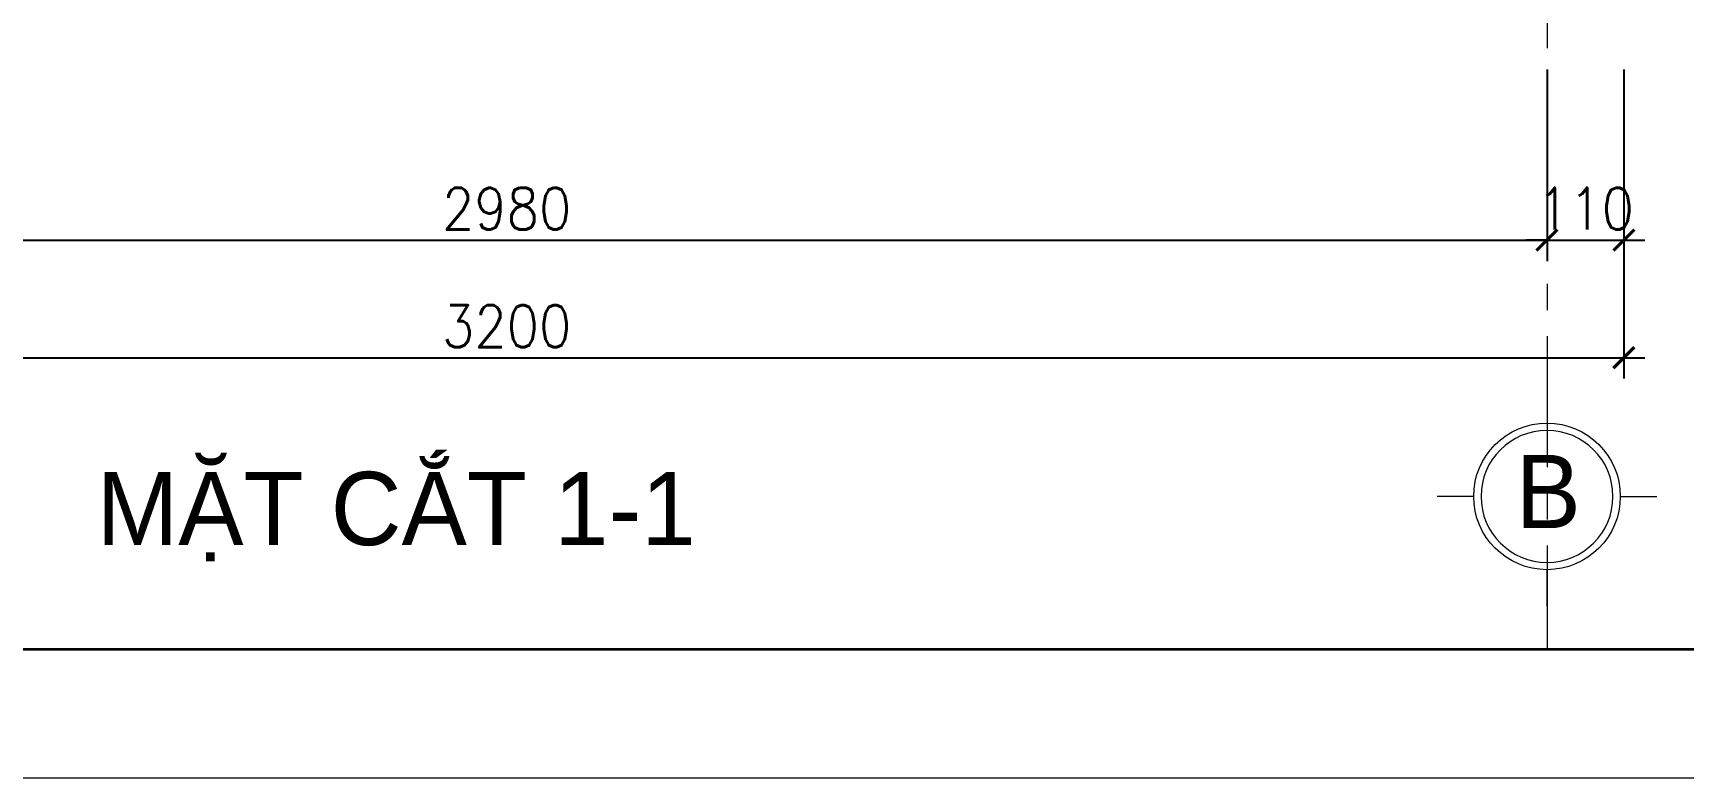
# Model space of a CAD drawing. Header units: millimetres. Extents: x -529782 to -142003, y -492574 to -273331.
# Drawn here: x -243868 to -241504, y -453544 to -452477 of the extents above; entities that cross this region are included whole.
import ezdxf
from ezdxf.enums import TextEntityAlignment as Align

# ---------------------------------------------------------------- set-up
doc = ezdxf.new("R2010")
doc.units = ezdxf.units.MM
doc.header["$LTSCALE"] = 500
doc.header["$MEASUREMENT"] = 0
doc.header["$PDMODE"] = 3
doc.linetypes.add('CENTER', pattern=[2, 1.25, -0.25, 0.25, -0.25])
doc.layers.get('0').update_dxf_attribs({"linetype": 'CONTINUOUS', "lineweight": 13})
doc.layers.get('Defpoints').update_dxf_attribs({"color": 255, "linetype": 'CONTINUOUS', "lineweight": 13})
for name, color, linetype, lineweight in [('1.cat 30', 30, 'CONTINUOUS', 35), ('2.thay 145', 145, 'CONTINUOUS', 18), ('3.manh 08', 8, 'CONTINUOUS', 9), ('7.tim 67', 67, 'CENTER', 9), ('9.text \xad white', 7, 'CONTINUOUS', 15), ('CA.dim 08', 251, 'CONTINUOUS', 13)]:
    doc.layers.add(name, color=color, linetype=linetype, lineweight=lineweight)
doc.styles.add('CA.JSC1', font='')
doc.styles.get("Standard").update_dxf_attribs({"font": 'txt.shx', "width": 0.9})
doc.styles.get('CA.JSC1').set_extended_font_data('.VnAvantH')
doc.dimstyles.new('CA 30', dxfattribs={"dimscale": 0, "dimtxt": 60, "dimasz": 30, "dimexe": 30, "dimexo": 0, "dimgap": 15, "dimtad": 1, "dimdec": 0, "dimzin": 0, "dimdsep": 46, "dimtxsty": 'Standard', "dimblk": 'ARCHTICK', "dimcen": 0.09, "dimdle": 30, "dimclrd": 256, "dimclre": 256, "dimclrt": 7, "dimadec": 0, "dimazin": 0, "dimtfac": 1, "dimtdec": 0, "dimtix": 1, "dimtmove": 2, "dimatfit": 3, "dimldrblk": 'DOT', "dimfxl": 1, "dimtolj": 1, "dimtzin": 0, "dimarcsym": 0})

# ---------------------------------------------------------------- blocks, each defined once
blk = doc.blocks.new('khung co loan')
at = {"layer": '1.cat 30'}
blk.add_lwpolyline([(1158.281703106128, -14553.47590842255), (1158.281703106128, -303.4759079545038), (20658.28170374641, -303.4759079545038), (20658.28170374641, -14553.47590842255)], close=True, dxfattribs=at)
at = {"layer": '3.manh 08'}
blk.add_lwpolyline([(0, -14850.00000048772), (21000.00000000023, -14850.00000048772), (21000.00000000023, -4.877219907939434e-07), (0, -4.877219907939434e-07)], close=True, dxfattribs=at)
blk = doc.blocks.new('A$C41BA5761')
at = {"layer": '2.thay 145'}
blk.add_lwpolyline([(839.9994073519047, 524.9998310285737, -3898660.642287513), (839.9994073521084, 525.0001542164828, 1.154242490888426e-06), (839.9994073524431, 524.9999926225864, 1.154242490888426e-06)], format="xyb", dxfattribs=at)
at = {"layer": '3.manh 08'}
for p, q in [((524.9994049160159, 1050.000159478077), (524.9994049160159, 875.0001713204256)), ((174.9994048396911, 525.0001523148676), (-0.000583361616008915, 525.0001523148676)), ((874.9994049923262, 525.0001523148676), (1049.999393193633, 525.0001523148676)), ((524.9994049160159, 0.0001831847475841641), (524.9994049160159, 175.000171342399))]:
    blk.add_line(p, q, dxfattribs=at)
blk.add_arc((524.9994049160159, 525.0001713313977), 349.9999999890093, 359.9999968883953, 359.9999381014106, dxfattribs=at)
blk = doc.blocks.new('_ArchTick')
at = {"color": 1, "linetype": 'ByBlock', "const_width": 0.150000081}
blk.add_lwpolyline([(-0.5000002699998731, -0.5000002699998731), (0.5000002699998731, 0.5000002699998731)], dxfattribs=at)
blk = doc.blocks.new('*D747')
at = {"layer": 'CA.dim 08', "lineweight": -2, "transparency": 16777216}
for p, q in [((-244679.7731359588, -452529.5866024492), (-244679.7731359588, -452803.8546434072)), ((-241699.7731359588, -452529.5866024492), (-241699.7731359588, -452803.8546434072)), ((-244709.7731359588, -452773.8546434072), (-241669.7731359588, -452773.8546434072))]:
    blk.add_line(p, q, dxfattribs=at)
at = {"layer": 'Defpoints', "color": 0, "transparency": 16777216}
for p in [(-244679.7731359588, -452529.5866024492), (-241699.7731359588, -452529.5866024492), (-241699.7731359588, -452773.8546434072)]:
    blk.add_point(p, dxfattribs=at)
at = {"layer": 'CA.dim 08', "lineweight": -2, "transparency": 16777216, "xscale": 30, "yscale": 30, "zscale": 30, "rotation": 180}
blk.add_blockref('_ArchTick', (-244679.7731359588, -452773.8546434072), dxfattribs=at)
at = {"layer": 'CA.dim 08', "lineweight": -2, "transparency": 16777216, "xscale": 30, "yscale": 30, "zscale": 30}
blk.add_blockref('_ArchTick', (-241699.7731359588, -452773.8546434072), dxfattribs=at)
at = {"layer": 'CA.dim 08', "color": 7, "transparency": 16777216, "insert": (-243189.7731359588, -452728.8546434072), "char_height": 60, "attachment_point": 5}
blk.add_mtext('\\A1;2980', dxfattribs=at)
blk = doc.blocks.new('_DOT')
at = {"color": 1, "linetype": 'ByBlock'}
blk.add_line((-0.5, 0), (-1, 0), dxfattribs=at)
at = {"color": 1, "linetype": 'ByBlock', "const_width": 0.5}
blk.add_lwpolyline([(-0.25, 0, 1), (0.25, 0, 1)], format="xyb", close=True, dxfattribs=at)
blk = doc.blocks.new('*D748')
at = {"layer": 'CA.dim 08', "lineweight": -2, "transparency": 16777216}
for p, q in [((-241699.7731359588, -452529.5866024492), (-241699.7731359588, -452803.8546434072)), ((-241589.7731359588, -452529.5866024492), (-241589.7731359588, -452803.8546434072)), ((-241699.7731359588, -452773.8546434072), (-241729.7731359588, -452773.8546434072)), ((-241699.7731359588, -452773.8546434072), (-241589.7731359588, -452773.8546434072)), ((-241589.7731359588, -452773.8546434072), (-241559.7731359588, -452773.8546434072))]:
    blk.add_line(p, q, dxfattribs=at)
at = {"layer": 'Defpoints', "color": 0, "transparency": 16777216}
for p in [(-241699.7731359588, -452529.5866024492), (-241589.7731359588, -452529.5866024492), (-241589.7731359588, -452773.8546434072)]:
    blk.add_point(p, dxfattribs=at)
at = {"layer": 'CA.dim 08', "lineweight": -2, "transparency": 16777216, "xscale": 30, "yscale": 30, "zscale": 30}
blk.add_blockref('_ArchTick', (-241699.7731359588, -452773.8546434072), dxfattribs=at)
at = {"layer": 'CA.dim 08', "lineweight": -2, "transparency": 16777216, "xscale": 30, "yscale": 30, "zscale": 30, "rotation": 180}
blk.add_blockref('_ArchTick', (-241589.7731359588, -452773.8546434072), dxfattribs=at)
at = {"layer": 'CA.dim 08', "color": 7, "transparency": 16777216, "insert": (-241644.7731359588, -452728.8546434072), "char_height": 60, "attachment_point": 5}
blk.add_mtext('\\A1;110', dxfattribs=at)
blk = doc.blocks.new('*D749')
at = {"layer": 'CA.dim 08', "lineweight": -2, "transparency": 16777216}
for p, q in [((-244789.7731359588, -452529.5866024492), (-244789.7731359588, -452972.3158108415)), ((-241589.7731359588, -452529.5866024492), (-241589.7731359588, -452972.3158108415)), ((-244819.7731359588, -452942.3158108415), (-241559.7731359588, -452942.3158108415))]:
    blk.add_line(p, q, dxfattribs=at)
at = {"layer": 'Defpoints', "color": 0, "transparency": 16777216}
for p in [(-244789.7731359588, -452529.5866024492), (-241589.7731359588, -452529.5866024492), (-241589.7731359588, -452942.3158108415)]:
    blk.add_point(p, dxfattribs=at)
at = {"layer": 'CA.dim 08', "lineweight": -2, "transparency": 16777216, "xscale": 30, "yscale": 30, "zscale": 30, "rotation": 180}
blk.add_blockref('_ArchTick', (-244789.7731359588, -452942.3158108415), dxfattribs=at)
at = {"layer": 'CA.dim 08', "lineweight": -2, "transparency": 16777216, "xscale": 30, "yscale": 30, "zscale": 30}
blk.add_blockref('_ArchTick', (-241589.7731359588, -452942.3158108415), dxfattribs=at)
at = {"layer": 'CA.dim 08', "color": 7, "transparency": 16777216, "insert": (-243189.7731359588, -452897.3158108415), "char_height": 60, "attachment_point": 5}
blk.add_mtext('\\A1;3200', dxfattribs=at)

msp = doc.modelspace()

# ---------------------------------------------------------------- linework, layer by layer
at = {"layer": '7.tim 67', "ltscale": 0.3}
msp.add_line((-241699.7731359588, -444511.6063065603), (-241699.7731359588, -453360.3197307404), dxfattribs=at)

# ---------------------------------------------------------------- block references
at = {"layer": '2.thay 145'}
for name, p, xscale, yscale, zscale in [('khung co loan', (-246547.9647339482, -444323.159194944), 0.6209623455069959, 0.6209623455069959, 0.6209623455069959), ('A$C41BA5761', (-241857.2729574275, -453298.5553193269), 0.2999999999883585, 0.2999999999883585, 0.2999999999883585)]:
    msp.add_blockref(name, p, dxfattribs=dict(at, xscale=xscale, yscale=yscale, zscale=zscale))

# ---------------------------------------------------------------- texts
at = {"layer": '9.text \xad white', "style": 'CA.JSC1'}
msp.add_text('mÆt c¾t 1-1', height=105, dxfattribs=at).set_placement((-243777.142913348, -453210.8600044711))
msp.add_text('b', height=104.9999929200395, dxfattribs=at).set_placement((-241698.1229460391, -453134.005306199), align=Align.MIDDLE)

# ---------------------------------------------------------------- dimensions: what is measured, and where the dimension line sits
at = {"layer": 'CA.dim 08'}
for base, p1, p2, picture, middle in [((-241589.7731359588, -452942.3158108415), (-244789.7731359588, -452529.5866024492), (-241589.7731359588, -452529.5866024492), '*D749', (-243189.7731359588, -452897.3158108415)), ((-241699.7731359588, -452773.8546434072), (-244679.7731359588, -452529.5866024492), (-241699.7731359588, -452529.5866024492), '*D747', (-243189.7731359588, -452728.8546434072)), ((-241589.7731359588, -452773.8546434072), (-241699.7731359588, -452529.5866024492), (-241589.7731359588, -452529.5866024492), '*D748', (-241644.7731359588, -452728.8546434072))]:
    dim = msp.add_linear_dim(base=base, p1=p1, p2=p2, dimstyle='CA 30', override={"dimscale": 1}, dxfattribs=at)
    dim.commit()
    dim.dimension.update_dxf_attribs({"geometry": picture, "text_midpoint": middle})

doc.saveas('drawing.dxf')
